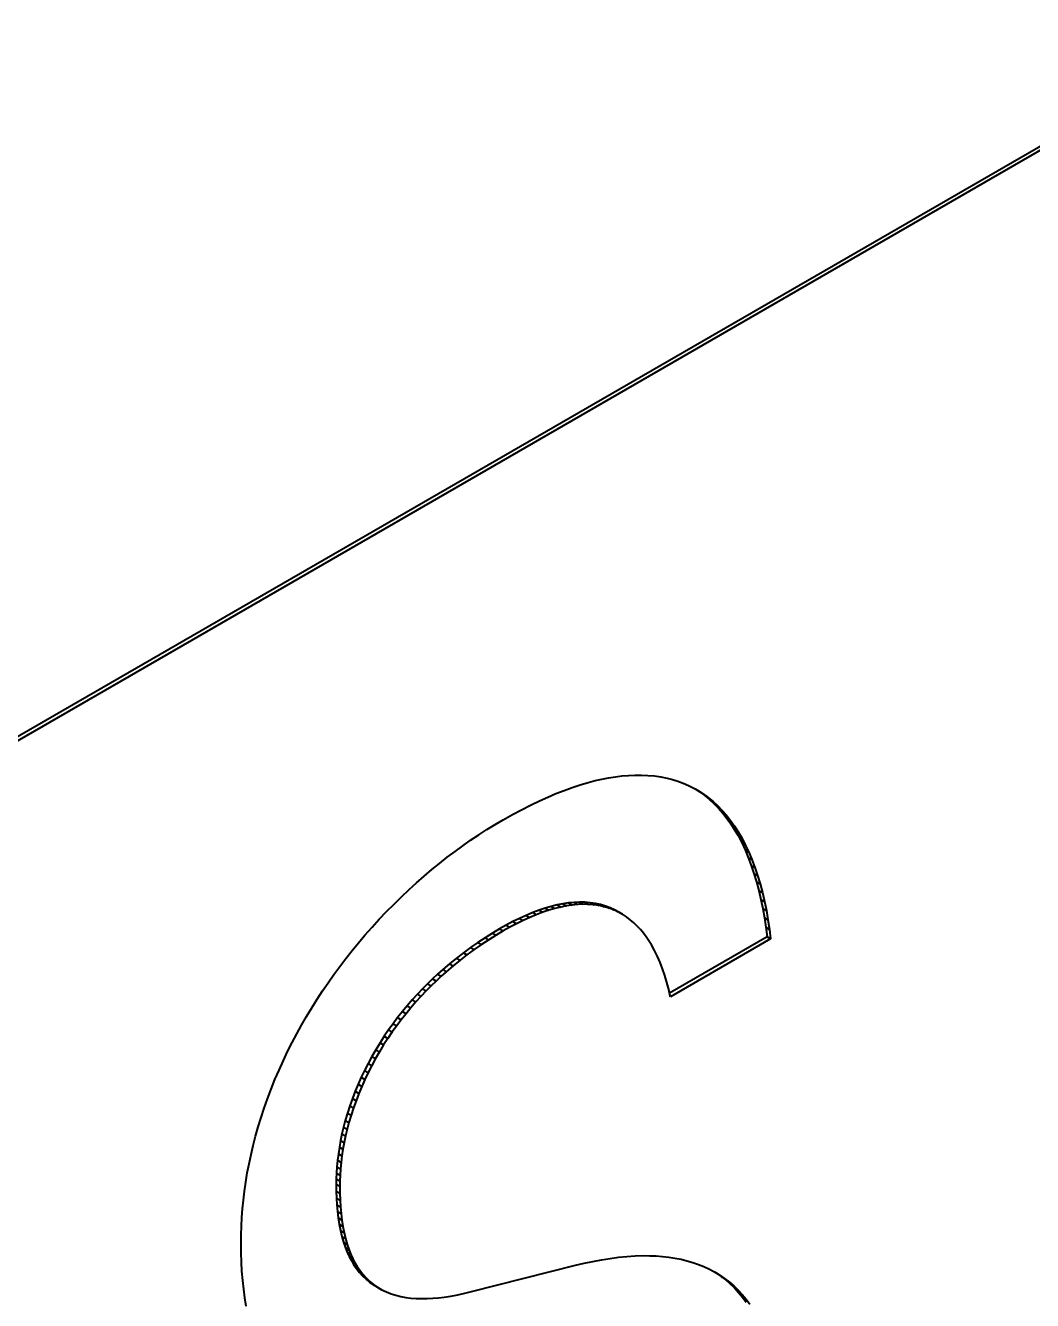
# Model space of a CAD drawing. Header units: millimetres. Extents: x 15 to 292, y 5 to 205.
# Drawn here: x 220.276 to 222.239, y 99.148 to 101.634 of the extents above; entities that cross this region are included whole.
import ezdxf

# ---------------------------------------------------------------- set-up
doc = ezdxf.new("R2010")
doc.units = ezdxf.units.MM
doc.layers.add('Geometries', color=7, linetype='Continuous')

msp = doc.modelspace()

# ---------------------------------------------------------------- linework, layer by layer
at = {"layer": 'Geometries', "linetype": 'Continuous', "lineweight": 40}
for p, q in [((216.6438, 98.1599), (224.1957, 102.52)), ((216.6508, 98.1558), (224.2027, 102.5159)), ((221.3415, 100.1485), (221.3572, 100.1537)), ((221.3572, 100.1537), (221.3728, 100.1583)), ((221.3728, 100.1583), (221.3862, 100.1618)), ((221.3862, 100.1618), (221.3995, 100.1648)), ((221.3995, 100.1648), (221.4127, 100.1674)), ((221.4127, 100.1674), (221.4258, 100.1695)), ((221.4258, 100.1695), (221.4387, 100.171)), ((221.4387, 100.171), (221.4515, 100.1721)), ((221.4515, 100.1721), (221.4641, 100.1727)), ((221.4641, 100.1727), (221.4765, 100.1727)), ((221.4765, 100.1727), (221.4894, 100.1721)), ((221.4894, 100.1721), (221.5021, 100.1709)), ((221.5021, 100.1709), (221.5145, 100.1691)), ((221.5145, 100.1691), (221.5267, 100.1666)), ((221.5267, 100.1666), (221.5374, 100.1638)), ((221.5374, 100.1638), (221.5479, 100.1606)), ((221.5479, 100.1606), (221.5581, 100.1568)), ((221.5581, 100.1568), (221.5681, 100.1524)), ((221.5681, 100.1524), (221.5778, 100.1476)), ((221.278, 100.1226), (221.2939, 100.1298)), ((221.2939, 100.1298), (221.3098, 100.1365)), ((221.3098, 100.1365), (221.3257, 100.1428)), ((221.3257, 100.1428), (221.3415, 100.1485)), ((221.5778, 100.1476), (221.5811, 100.1457)), ((221.5811, 100.1457), (221.5902, 100.1399)), ((221.5811, 100.1457), (221.5872, 100.1423)), ((221.5872, 100.1423), (221.5973, 100.1358)), ((221.5902, 100.1399), (221.5973, 100.1358)), ((221.5902, 100.1399), (221.6, 100.1327)), ((221.5973, 100.1358), (221.607, 100.1287)), ((221.6, 100.1327), (221.6093, 100.125)), ((221.6, 100.1327), (221.607, 100.1287)), ((221.607, 100.1287), (221.6164, 100.121)), ((221.225, 100.0956), (221.2427, 100.1051)), ((221.2427, 100.1051), (221.2603, 100.1141)), ((221.2603, 100.1141), (221.278, 100.1226)), ((221.6093, 100.125), (221.6164, 100.121)), ((221.6093, 100.125), (221.6183, 100.1168)), ((221.6164, 100.121), (221.6254, 100.1127)), ((221.6183, 100.1168), (221.6254, 100.1127)), ((221.6183, 100.1168), (221.6269, 100.1079)), ((221.6254, 100.1127), (221.634, 100.1039)), ((221.6269, 100.1079), (221.634, 100.1039)), ((221.6269, 100.1079), (221.6353, 100.0983)), ((221.634, 100.1039), (221.6424, 100.0942)), ((221.1913, 100.0762), (221.2073, 100.0856)), ((221.2073, 100.0856), (221.225, 100.0956)), ((221.6353, 100.0983), (221.6424, 100.0942)), ((221.6353, 100.0983), (221.6434, 100.0881)), ((221.6424, 100.0942), (221.6504, 100.084)), ((221.6434, 100.0881), (221.651, 100.0774)), ((221.6434, 100.0881), (221.6504, 100.084)), ((221.6504, 100.084), (221.6581, 100.0733)), ((221.1436, 100.0455), (221.1595, 100.0561)), ((221.1595, 100.0561), (221.1754, 100.0664)), ((221.1754, 100.0664), (221.1913, 100.0762)), ((221.651, 100.0774), (221.6581, 100.0733)), ((221.651, 100.0774), (221.6582, 100.0662)), ((221.6581, 100.0733), (221.6653, 100.0621)), ((221.6582, 100.0662), (221.6653, 100.0621)), ((221.6582, 100.0662), (221.665, 100.0546)), ((221.665, 100.0546), (221.6722, 100.0409)), ((221.665, 100.0546), (221.6721, 100.0505)), ((221.6653, 100.0621), (221.6721, 100.0505)), ((221.1132, 100.0238), (221.1284, 100.0348)), ((221.1284, 100.0348), (221.1436, 100.0455)), ((221.6721, 100.0505), (221.6792, 100.0368)), ((221.6722, 100.0409), (221.6792, 100.0368)), ((221.6722, 100.0409), (221.6789, 100.0267)), ((221.6792, 100.0368), (221.6859, 100.0226)), ((221.083, 100.0006), (221.098, 100.0124)), ((221.098, 100.0124), (221.1132, 100.0238)), ((221.6789, 100.0267), (221.6859, 100.0226)), ((221.6789, 100.0267), (221.685, 100.012)), ((221.685, 100.012), (221.6908, 99.9966)), ((221.685, 100.012), (221.6921, 100.0079)), ((221.6859, 100.0226), (221.6921, 100.0079)), ((221.6921, 100.0079), (221.6979, 99.9926)), ((221.053, 99.9758), (221.068, 99.9883)), ((221.068, 99.9883), (221.083, 100.0006)), ((221.6908, 99.9966), (221.6979, 99.9926)), ((221.6908, 99.9966), (221.6961, 99.9809)), ((221.6961, 99.9809), (221.7032, 99.9768)), ((221.6961, 99.9809), (221.7009, 99.9647)), ((221.6979, 99.9926), (221.7032, 99.9768)), ((221.0235, 99.9494), (221.0382, 99.9628)), ((221.0382, 99.9628), (221.053, 99.9758)), ((221.7009, 99.9647), (221.708, 99.9606)), ((221.7009, 99.9647), (221.7054, 99.9476)), ((221.7032, 99.9768), (221.708, 99.9606)), ((221.708, 99.9606), (221.7125, 99.9436)), ((220.9942, 99.9213), (221.0088, 99.9356)), ((221.0088, 99.9356), (221.0235, 99.9494)), ((221.7054, 99.9476), (221.7125, 99.9436)), ((221.7054, 99.9476), (221.7095, 99.9302)), ((221.7095, 99.9302), (221.7166, 99.9262)), ((221.7095, 99.9302), (221.7131, 99.9125)), ((221.7125, 99.9436), (221.7166, 99.9262)), ((220.9655, 99.8916), (220.9798, 99.9067)), ((220.9798, 99.9067), (220.9942, 99.9213)), ((221.2647, 99.9046), (221.2519, 99.8992)), ((221.2774, 99.9094), (221.2647, 99.9046)), ((221.2647, 99.9046), (221.2717, 99.9005)), ((221.2845, 99.9053), (221.2717, 99.9005)), ((221.2891, 99.9133), (221.2774, 99.9094)), ((221.2774, 99.9094), (221.2845, 99.9053)), ((221.2962, 99.9092), (221.2845, 99.9053)), ((221.3007, 99.9166), (221.2891, 99.9133)), ((221.2891, 99.9133), (221.2962, 99.9092)), ((221.3078, 99.9126), (221.2962, 99.9092)), ((221.3122, 99.9195), (221.3007, 99.9166)), ((221.3007, 99.9166), (221.3078, 99.9126)), ((221.3193, 99.9154), (221.3078, 99.9126)), ((221.3236, 99.9217), (221.3122, 99.9195)), ((221.3122, 99.9195), (221.3193, 99.9154)), ((221.3307, 99.9177), (221.3193, 99.9154)), ((221.3345, 99.9234), (221.3236, 99.9217)), ((221.3236, 99.9217), (221.3307, 99.9177)), ((221.3416, 99.9193), (221.3307, 99.9177)), ((221.3453, 99.9244), (221.3345, 99.9234)), ((221.3345, 99.9234), (221.3416, 99.9193)), ((221.3524, 99.9203), (221.3416, 99.9193)), ((221.3559, 99.9248), (221.3453, 99.9244)), ((221.3453, 99.9244), (221.3524, 99.9203)), ((221.363, 99.9208), (221.3524, 99.9203)), ((221.3559, 99.9248), (221.363, 99.9208)), ((221.3663, 99.9247), (221.3559, 99.9248)), ((221.3734, 99.9206), (221.363, 99.9208)), ((221.3768, 99.9238), (221.3663, 99.9247)), ((221.3663, 99.9247), (221.3734, 99.9206)), ((221.3838, 99.9198), (221.3734, 99.9206)), ((221.3768, 99.9238), (221.3838, 99.9198)), ((221.3869, 99.9223), (221.3768, 99.9238)), ((221.394, 99.9183), (221.3838, 99.9198)), ((221.3869, 99.9223), (221.394, 99.9183)), ((221.3968, 99.9202), (221.3869, 99.9223)), ((221.4039, 99.9161), (221.394, 99.9183)), ((221.4064, 99.9173), (221.3968, 99.9202)), ((221.3968, 99.9202), (221.4039, 99.9161)), ((221.4135, 99.9132), (221.4039, 99.9161)), ((221.4064, 99.9173), (221.4135, 99.9132)), ((221.4154, 99.9139), (221.4064, 99.9173)), ((221.4225, 99.9099), (221.4135, 99.9132)), ((221.4241, 99.9099), (221.4154, 99.9139)), ((221.4154, 99.9139), (221.4225, 99.9099)), ((221.4312, 99.9058), (221.4225, 99.9099)), ((221.4241, 99.9099), (221.4312, 99.9058)), ((221.4325, 99.9053), (221.4241, 99.9099)), ((221.4395, 99.9012), (221.4312, 99.9058)), ((221.4325, 99.9053), (221.4395, 99.9012)), ((221.7131, 99.9125), (221.7202, 99.9084)), ((221.7131, 99.9125), (221.7163, 99.8943)), ((221.7166, 99.9262), (221.7202, 99.9084)), ((221.7202, 99.9084), (221.7234, 99.8903)), ((220.9514, 99.8763), (220.9655, 99.8916)), ((221.2131, 99.8801), (221.2002, 99.8729)), ((221.2261, 99.887), (221.2131, 99.8801)), ((221.2131, 99.8801), (221.2202, 99.8761)), ((221.2331, 99.8829), (221.2202, 99.8761)), ((221.239, 99.8933), (221.2261, 99.887)), ((221.2261, 99.887), (221.2331, 99.8829)), ((221.246, 99.8893), (221.2331, 99.8829)), ((221.2519, 99.8992), (221.239, 99.8933)), ((221.239, 99.8933), (221.246, 99.8893)), ((221.2589, 99.8951), (221.246, 99.8893)), ((221.2519, 99.8992), (221.2589, 99.8951)), ((221.2717, 99.9005), (221.2589, 99.8951)), ((221.4476, 99.8961), (221.4395, 99.9012)), ((221.4549, 99.8906), (221.4476, 99.8961)), ((221.4618, 99.8847), (221.4549, 99.8906)), ((221.4685, 99.8782), (221.4618, 99.8847)), ((221.7163, 99.8943), (221.7234, 99.8903)), ((221.7163, 99.8943), (221.7191, 99.8759)), ((221.7234, 99.8903), (221.7261, 99.8718)), ((220.925, 99.8457), (220.9375, 99.8605)), ((220.9375, 99.8605), (220.9514, 99.8763)), ((221.1718, 99.8556), (221.1577, 99.8463)), ((221.186, 99.8645), (221.1718, 99.8556)), ((221.1718, 99.8556), (221.1789, 99.8515)), ((221.1931, 99.8604), (221.1789, 99.8515)), ((221.2002, 99.8729), (221.186, 99.8645)), ((221.186, 99.8645), (221.1931, 99.8604)), ((221.2073, 99.8688), (221.1931, 99.8604)), ((221.2002, 99.8729), (221.2073, 99.8688)), ((221.2202, 99.8761), (221.2073, 99.8688)), ((221.4749, 99.8714), (221.4685, 99.8782)), ((221.4806, 99.8645), (221.4749, 99.8714)), ((221.486, 99.8573), (221.4806, 99.8645)), ((221.4912, 99.8497), (221.486, 99.8573)), ((221.7215, 99.8572), (221.5317, 99.7476)), ((221.7191, 99.8759), (221.7261, 99.8718)), ((221.7191, 99.8759), (221.7215, 99.8572)), ((221.7215, 99.8572), (221.7285, 99.8531)), ((221.7261, 99.8718), (221.7285, 99.8531)), ((220.9005, 99.8153), (220.9126, 99.8307)), ((220.9126, 99.8307), (220.925, 99.8457)), ((221.1435, 99.8365), (221.1295, 99.8262)), ((221.1506, 99.8324), (221.1365, 99.8221)), ((221.1577, 99.8463), (221.1435, 99.8365)), ((221.1435, 99.8365), (221.1506, 99.8324)), ((221.1647, 99.8422), (221.1506, 99.8324)), ((221.1577, 99.8463), (221.1647, 99.8422)), ((221.1789, 99.8515), (221.1647, 99.8422)), ((221.4961, 99.8417), (221.4912, 99.8497)), ((221.5022, 99.8307), (221.4961, 99.8417)), ((221.5079, 99.8192), (221.5022, 99.8307)), ((221.7285, 99.8531), (221.5334, 99.7404)), ((220.8886, 99.7996), (220.9005, 99.8153)), ((221.1024, 99.8047), (221.0891, 99.7933)), ((221.1159, 99.8157), (221.1024, 99.8047)), ((221.1024, 99.8047), (221.1095, 99.8007)), ((221.123, 99.8116), (221.1095, 99.8007)), ((221.1295, 99.8262), (221.1159, 99.8157)), ((221.1159, 99.8157), (221.123, 99.8116)), ((221.1365, 99.8221), (221.123, 99.8116)), ((221.1295, 99.8262), (221.1365, 99.8221)), ((221.5131, 99.8072), (221.5079, 99.8192)), ((221.518, 99.7946), (221.5131, 99.8072)), ((220.8657, 99.7679), (220.8769, 99.7837)), ((220.8769, 99.7837), (220.8886, 99.7996)), ((221.0791, 99.7844), (221.0692, 99.7752)), ((221.0862, 99.7803), (221.0763, 99.7711)), ((221.0891, 99.7933), (221.0791, 99.7844)), ((221.0791, 99.7844), (221.0862, 99.7803)), ((221.0961, 99.7892), (221.0862, 99.7803)), ((221.0891, 99.7933), (221.0961, 99.7892)), ((221.1095, 99.8007), (221.0961, 99.7892)), ((221.5224, 99.7816), (221.518, 99.7946)), ((221.5264, 99.7682), (221.5224, 99.7816)), ((220.8548, 99.7518), (220.8657, 99.7679)), ((221.0498, 99.7559), (221.0397, 99.7453)), ((221.0595, 99.7657), (221.0498, 99.7559)), ((221.0498, 99.7559), (221.0569, 99.7518)), ((221.0665, 99.7616), (221.0569, 99.7518)), ((221.0692, 99.7752), (221.0595, 99.7657)), ((221.0595, 99.7657), (221.0665, 99.7616)), ((221.0763, 99.7711), (221.0665, 99.7616)), ((221.0692, 99.7752), (221.0763, 99.7711)), ((221.5301, 99.7545), (221.5264, 99.7682)), ((221.5317, 99.7476), (221.5301, 99.7545)), ((220.8338, 99.719), (220.8442, 99.7355)), ((220.8442, 99.7355), (220.8548, 99.7518)), ((221.0298, 99.7343), (221.02, 99.7231)), ((221.0369, 99.7303), (221.0271, 99.719)), ((221.0397, 99.7453), (221.0298, 99.7343)), ((221.0298, 99.7343), (221.0369, 99.7303)), ((221.0468, 99.7412), (221.0369, 99.7303)), ((221.0397, 99.7453), (221.0468, 99.7412)), ((221.0569, 99.7518), (221.0468, 99.7412)), ((221.5334, 99.7404), (221.5317, 99.7476)), ((220.8238, 99.7023), (220.8338, 99.719)), ((221.0105, 99.7115), (221.0013, 99.6999)), ((221.0176, 99.7074), (221.0084, 99.6958)), ((221.02, 99.7231), (221.0105, 99.7115)), ((221.0105, 99.7115), (221.0176, 99.7074)), ((221.0271, 99.719), (221.0176, 99.7074)), ((221.02, 99.7231), (221.0271, 99.719)), ((220.8046, 99.6683), (220.814, 99.6854)), ((220.814, 99.6854), (220.8238, 99.7023)), ((220.9924, 99.688), (220.9837, 99.6759)), ((220.9995, 99.684), (220.9908, 99.6718)), ((221.0013, 99.6999), (220.9924, 99.688)), ((220.9924, 99.688), (220.9995, 99.684)), ((221.0084, 99.6958), (220.9995, 99.684)), ((221.0013, 99.6999), (221.0084, 99.6958)), ((220.7955, 99.651), (220.8046, 99.6683)), ((220.9753, 99.6635), (220.9669, 99.6506)), ((220.9824, 99.6594), (220.974, 99.6465)), ((220.9837, 99.6759), (220.9753, 99.6635)), ((220.9753, 99.6635), (220.9824, 99.6594)), ((220.9908, 99.6718), (220.9824, 99.6594)), ((220.9837, 99.6759), (220.9908, 99.6718)), ((220.7784, 99.6161), (220.7868, 99.6336)), ((220.7868, 99.6336), (220.7955, 99.651)), ((220.9588, 99.6373), (220.9511, 99.6239)), ((220.9659, 99.6333), (220.9581, 99.6199)), ((220.9669, 99.6506), (220.9588, 99.6373)), ((220.9588, 99.6373), (220.9659, 99.6333)), ((220.974, 99.6465), (220.9659, 99.6333)), ((220.9669, 99.6506), (220.974, 99.6465)), ((220.7701, 99.5976), (220.7784, 99.6161)), ((220.9437, 99.6103), (220.9368, 99.597)), ((220.9511, 99.6239), (220.9437, 99.6103)), ((220.9437, 99.6103), (220.9508, 99.6063)), ((220.9508, 99.6063), (220.9439, 99.5929)), ((220.9581, 99.6199), (220.9508, 99.6063)), ((220.9511, 99.6239), (220.9581, 99.6199)), ((220.7621, 99.5791), (220.7701, 99.5976)), ((220.9303, 99.5834), (220.9242, 99.5698)), ((220.9368, 99.597), (220.9303, 99.5834)), ((220.9303, 99.5834), (220.9374, 99.5793)), ((220.9368, 99.597), (220.9439, 99.5929)), ((220.9439, 99.5929), (220.9374, 99.5793)), ((220.7476, 99.5417), (220.7546, 99.5604)), ((220.7546, 99.5604), (220.7621, 99.5791)), ((220.9185, 99.5561), (220.913, 99.5419)), ((220.9242, 99.5698), (220.9185, 99.5561)), ((220.9185, 99.5561), (220.9256, 99.552)), ((220.9242, 99.5698), (220.9313, 99.5657)), ((220.9313, 99.5657), (220.9256, 99.552)), ((220.9374, 99.5793), (220.9313, 99.5657)), ((220.741, 99.5231), (220.7476, 99.5417)), ((220.913, 99.5419), (220.908, 99.5277)), ((220.913, 99.5419), (220.9201, 99.5378)), ((220.9201, 99.5378), (220.915, 99.5236)), ((220.9256, 99.552), (220.9201, 99.5378)), ((220.735, 99.5049), (220.741, 99.5231)), ((220.9033, 99.5135), (220.8992, 99.4993)), ((220.908, 99.5277), (220.9033, 99.5135)), ((220.9033, 99.5135), (220.9104, 99.5094)), ((220.9104, 99.5094), (220.9063, 99.4952)), ((220.908, 99.5277), (220.915, 99.5236)), ((220.915, 99.5236), (220.9104, 99.5094)), ((220.7243, 99.4687), (220.7294, 99.4868)), ((220.7294, 99.4868), (220.735, 99.5049)), ((220.8957, 99.4863), (220.8926, 99.4732)), ((220.8992, 99.4993), (220.8957, 99.4863)), ((220.8957, 99.4863), (220.9028, 99.4822)), ((220.8992, 99.4993), (220.9063, 99.4952)), ((220.9028, 99.4822), (220.8997, 99.4692)), ((220.9063, 99.4952), (220.9028, 99.4822)), ((220.7197, 99.4507), (220.7243, 99.4687)), ((220.8899, 99.4603), (220.8876, 99.4475)), ((220.8926, 99.4732), (220.8899, 99.4603)), ((220.8899, 99.4603), (220.897, 99.4562)), ((220.8926, 99.4732), (220.8997, 99.4692)), ((220.897, 99.4562), (220.8947, 99.4434)), ((220.8997, 99.4692), (220.897, 99.4562)), ((220.7116, 99.4148), (220.7154, 99.4328)), ((220.7154, 99.4328), (220.7197, 99.4507)), ((220.8857, 99.4345), (220.8841, 99.4217)), ((220.8876, 99.4475), (220.8857, 99.4345)), ((220.8857, 99.4345), (220.8927, 99.4304)), ((220.8876, 99.4475), (220.8947, 99.4434)), ((220.8947, 99.4434), (220.8927, 99.4304)), ((220.7082, 99.3969), (220.7116, 99.4148)), ((220.8829, 99.409), (220.882, 99.3965)), ((220.8841, 99.4217), (220.8829, 99.409)), ((220.8829, 99.409), (220.8899, 99.4049)), ((220.8841, 99.4217), (220.8911, 99.4176)), ((220.8911, 99.4176), (220.8899, 99.4049)), ((220.8927, 99.4304), (220.8911, 99.4176)), ((220.7052, 99.3792), (220.7082, 99.3969)), ((220.8816, 99.3857), (220.8815, 99.3751)), ((220.882, 99.3965), (220.8816, 99.3857)), ((220.8816, 99.3857), (220.8887, 99.3816)), ((220.882, 99.3965), (220.8891, 99.3924)), ((220.8887, 99.3816), (220.8886, 99.371)), ((220.8891, 99.3924), (220.8887, 99.3816)), ((220.8899, 99.4049), (220.8891, 99.3924)), ((220.7006, 99.3441), (220.7027, 99.3616)), ((220.7027, 99.3616), (220.7052, 99.3792)), ((220.8815, 99.3751), (220.8886, 99.371)), ((220.8815, 99.3751), (220.8816, 99.3615)), ((220.8816, 99.3615), (220.8887, 99.3574)), ((220.8816, 99.3615), (220.8821, 99.3481)), ((220.8886, 99.371), (220.8887, 99.3574)), ((220.8887, 99.3574), (220.8892, 99.344)), ((220.6988, 99.3269), (220.7006, 99.3441)), ((220.8821, 99.3481), (220.8892, 99.344)), ((220.8821, 99.3481), (220.8829, 99.3349)), ((220.8829, 99.3349), (220.89, 99.3308)), ((220.8829, 99.3349), (220.8841, 99.322)), ((220.8892, 99.344), (220.89, 99.3308)), ((220.6966, 99.2929), (220.6975, 99.3098)), ((220.6975, 99.3098), (220.6988, 99.3269)), ((220.8841, 99.322), (220.8911, 99.3179)), ((220.8841, 99.322), (220.8856, 99.3093)), ((220.8856, 99.3093), (220.8875, 99.2969)), ((220.8856, 99.3093), (220.8927, 99.3052)), ((220.89, 99.3308), (220.8911, 99.3179)), ((220.8911, 99.3179), (220.8927, 99.3052)), ((220.696, 99.2762), (220.6966, 99.2929)), ((220.8875, 99.2969), (220.8946, 99.2928)), ((220.8875, 99.2969), (220.8899, 99.2848)), ((220.8899, 99.2848), (220.897, 99.2807)), ((220.8899, 99.2848), (220.8927, 99.2731)), ((220.8927, 99.3052), (220.8946, 99.2928)), ((220.8946, 99.2928), (220.897, 99.2807)), ((220.6959, 99.2598), (220.696, 99.2762)), ((220.6961, 99.2413), (220.6959, 99.2598)), ((220.8927, 99.2731), (220.8959, 99.2617)), ((220.8927, 99.2731), (220.8998, 99.269)), ((220.8959, 99.2617), (220.903, 99.2576)), ((220.8959, 99.2617), (220.8997, 99.2508)), ((220.897, 99.2807), (220.8998, 99.269)), ((220.8998, 99.269), (220.903, 99.2576)), ((220.903, 99.2576), (220.9067, 99.2467)), ((220.6967, 99.2231), (220.6961, 99.2413)), ((220.8997, 99.2508), (220.9031, 99.2422)), ((220.8997, 99.2508), (220.9067, 99.2467)), ((220.9031, 99.2422), (220.9069, 99.2339)), ((220.9031, 99.2422), (220.9102, 99.2381)), ((220.9067, 99.2467), (220.9102, 99.2381)), ((220.9069, 99.2339), (220.911, 99.226)), ((220.9069, 99.2339), (220.914, 99.2298)), ((220.9102, 99.2381), (220.914, 99.2298)), ((221.4154, 99.2304), (221.4319, 99.2326)), ((221.4319, 99.2326), (221.4482, 99.2342)), ((221.4482, 99.2342), (221.4644, 99.2353)), ((221.4644, 99.2353), (221.4804, 99.2357)), ((221.4804, 99.2357), (221.493, 99.2356)), ((221.493, 99.2356), (221.5055, 99.2351)), ((221.5055, 99.2351), (221.5179, 99.2342)), ((221.5179, 99.2342), (221.53, 99.2328)), ((221.53, 99.2328), (221.542, 99.231)), ((220.6978, 99.2052), (220.6967, 99.2231)), ((220.911, 99.226), (220.9181, 99.2219)), ((220.911, 99.226), (220.9155, 99.2185)), ((220.914, 99.2298), (220.9181, 99.2219)), ((220.9155, 99.2185), (220.9203, 99.2114)), ((220.9155, 99.2185), (220.9226, 99.2144)), ((220.9181, 99.2219), (220.9226, 99.2144)), ((220.9203, 99.2114), (220.9274, 99.2073)), ((220.9203, 99.2114), (220.9263, 99.2035)), ((220.9226, 99.2144), (220.9274, 99.2073)), ((221.1455, 99.1656), (221.3481, 99.2169)), ((221.3481, 99.2169), (221.3651, 99.221)), ((221.3651, 99.221), (221.3819, 99.2246)), ((221.3819, 99.2246), (221.3987, 99.2278)), ((221.3987, 99.2278), (221.4154, 99.2304)), ((221.542, 99.231), (221.5538, 99.2287)), ((221.5538, 99.2287), (221.5654, 99.2259)), ((221.5654, 99.2259), (221.5767, 99.2225)), ((221.5767, 99.2225), (221.5878, 99.2187)), ((221.5878, 99.2187), (221.5986, 99.2143)), ((221.5986, 99.2143), (221.6091, 99.2094)), ((221.6091, 99.2094), (221.6165, 99.2055)), ((220.6992, 99.1875), (220.6978, 99.2052)), ((220.7011, 99.1704), (220.6992, 99.1875)), ((220.9263, 99.2035), (220.9334, 99.1995)), ((220.9263, 99.2035), (220.9329, 99.1963)), ((220.9274, 99.2073), (220.9334, 99.1995)), ((220.9329, 99.1963), (220.9399, 99.1922)), ((220.9329, 99.1963), (220.9398, 99.1897)), ((220.9334, 99.1995), (220.9399, 99.1922)), ((220.9398, 99.1897), (220.9472, 99.1837)), ((220.9398, 99.1897), (220.9469, 99.1856)), ((220.9399, 99.1922), (220.9469, 99.1856)), ((220.9469, 99.1856), (220.9542, 99.1797)), ((220.9472, 99.1837), (220.9552, 99.1782)), ((220.9472, 99.1837), (220.9542, 99.1797)), ((221.6165, 99.2055), (221.6222, 99.202)), ((221.6165, 99.2055), (221.6194, 99.204)), ((221.6194, 99.204), (221.6293, 99.1979)), ((221.6222, 99.202), (221.6318, 99.1954)), ((221.6222, 99.202), (221.6293, 99.1979)), ((221.6293, 99.1979), (221.6389, 99.1914)), ((221.6318, 99.1954), (221.6389, 99.1914)), ((221.6318, 99.1954), (221.641, 99.1883)), ((221.6389, 99.1914), (221.6481, 99.1842)), ((221.641, 99.1883), (221.6481, 99.1842)), ((221.641, 99.1883), (221.6497, 99.1808)), ((221.6481, 99.1842), (221.6568, 99.1767)), ((220.7035, 99.1536), (220.7011, 99.1704)), ((220.9542, 99.1797), (220.9623, 99.1741)), ((220.9552, 99.1782), (220.9623, 99.1741)), ((220.9552, 99.1782), (220.9636, 99.1733)), ((220.9623, 99.1741), (220.9707, 99.1693)), ((220.9636, 99.1733), (220.9707, 99.1693)), ((220.9707, 99.1693), (220.9795, 99.165)), ((220.9795, 99.165), (220.9886, 99.1615)), ((220.9886, 99.1615), (220.9979, 99.1585)), ((220.9979, 99.1585), (221.0074, 99.1562)), ((221.1053, 99.1569), (221.1186, 99.1594)), ((221.1186, 99.1594), (221.132, 99.1623)), ((221.132, 99.1623), (221.1455, 99.1656)), ((221.6497, 99.1808), (221.6581, 99.1727)), ((221.6497, 99.1808), (221.6568, 99.1767)), ((221.6568, 99.1767), (221.6651, 99.1686)), ((221.6581, 99.1727), (221.666, 99.164)), ((221.6581, 99.1727), (221.6651, 99.1686)), ((221.6651, 99.1686), (221.6731, 99.1599)), ((221.666, 99.164), (221.6731, 99.1599)), ((221.666, 99.164), (221.6736, 99.1549)), ((221.6731, 99.1599), (221.6807, 99.1508)), ((220.7062, 99.1371), (220.7035, 99.1536)), ((221.0074, 99.1562), (221.0172, 99.1544)), ((221.0172, 99.1544), (221.0272, 99.1531)), ((221.0272, 99.1531), (221.0374, 99.1523)), ((221.0374, 99.1523), (221.0481, 99.1519)), ((221.0481, 99.1519), (221.0589, 99.152)), ((221.0589, 99.152), (221.0698, 99.1526)), ((221.0698, 99.1526), (221.0809, 99.1536)), ((221.0809, 99.1536), (221.0921, 99.1549)), ((221.0921, 99.1549), (221.1053, 99.1569)), ((221.6736, 99.1549), (221.6807, 99.1508)), ((221.6736, 99.1549), (221.6808, 99.1452)), ((221.6807, 99.1508), (221.6879, 99.1411))]:
    msp.add_line(p, q, dxfattribs=at)

doc.saveas('drawing.dxf')
